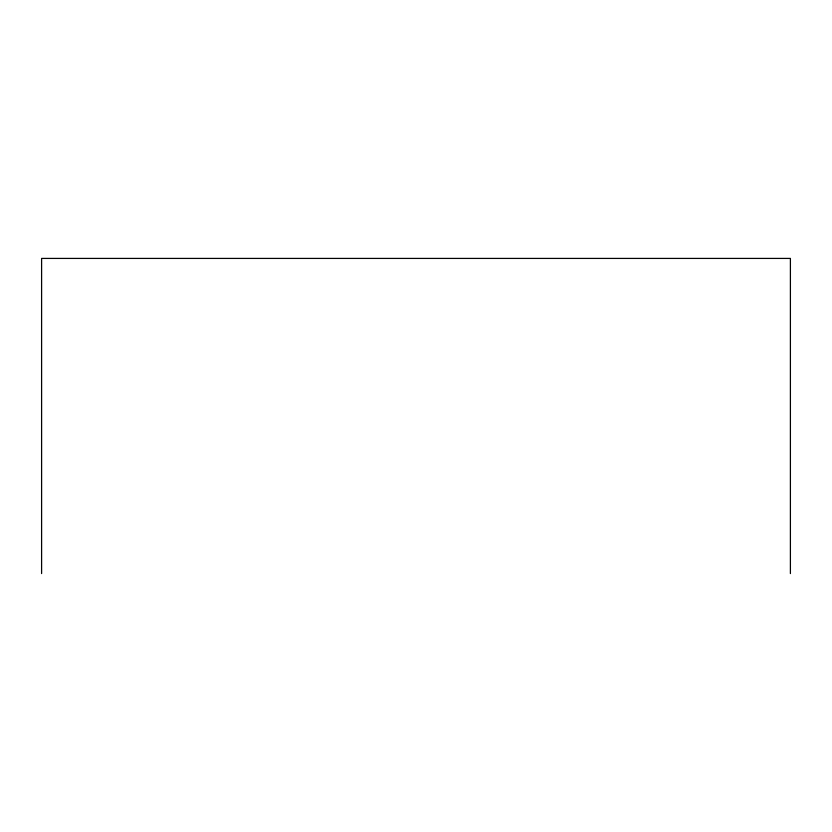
<?xml version="1.0" encoding="UTF-8"?>
<svg xmlns="http://www.w3.org/2000/svg" width="832" height="832" viewBox="0 0 832 832"><rect width="100%" height="100%" fill="white"/><g stroke="black" fill="none" stroke-linecap="round" stroke-linejoin="round"><path stroke-width="1.25" d="M790.4 573.581L790.4 258.419L41.6 258.419L41.6 573.581"/></g></svg>
